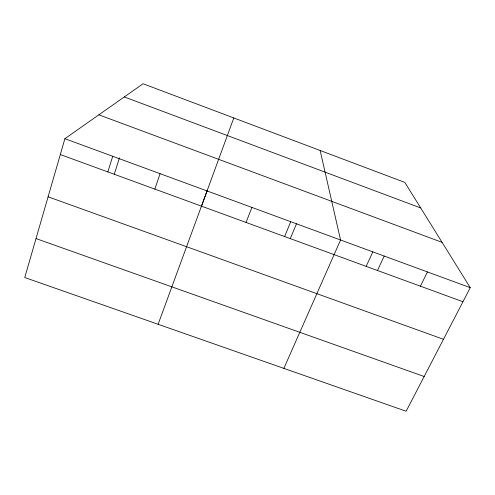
<?xml version="1.0" encoding="UTF-8"?>
<svg xmlns="http://www.w3.org/2000/svg" width="495" height="495" viewBox="0 0 495 495"><rect width="100%" height="100%" fill="white"/><g stroke="black" fill="none" stroke-linecap="round" stroke-linejoin="round"><path stroke-width="0.74" d="M64.901 138.699L24.75 277.528L406.147 411.246L470.25 287.669L404.83 182.401L143.049 83.754L64.901 138.699L470.25 287.669M107.823 171.913L112.742 156.278M114.221 174.395L119.499 157.8M154.836 189.096L160.077 173.677M158.122 324.287L233.807 117.952M201.242 206.935L207.065 191.033M246.046 222.441L251.918 207.43M284.6 236.585L290.714 221.772M290.293 238.621L296.462 223.802M283.876 368.379L340.56 240.007L320.147 150.492M366.151 266.403L372.809 251.943M377.475 270.487L384.219 256.051M420.422 286.19L427.451 271.941M36.017 238.578L424.172 376.503M48.095 196.793L443.471 339.298M60.316 154.545L462.955 301.74M98.858 114.821L442.085 242.346M124.301 96.94L420.719 207.974"/></g></svg>
